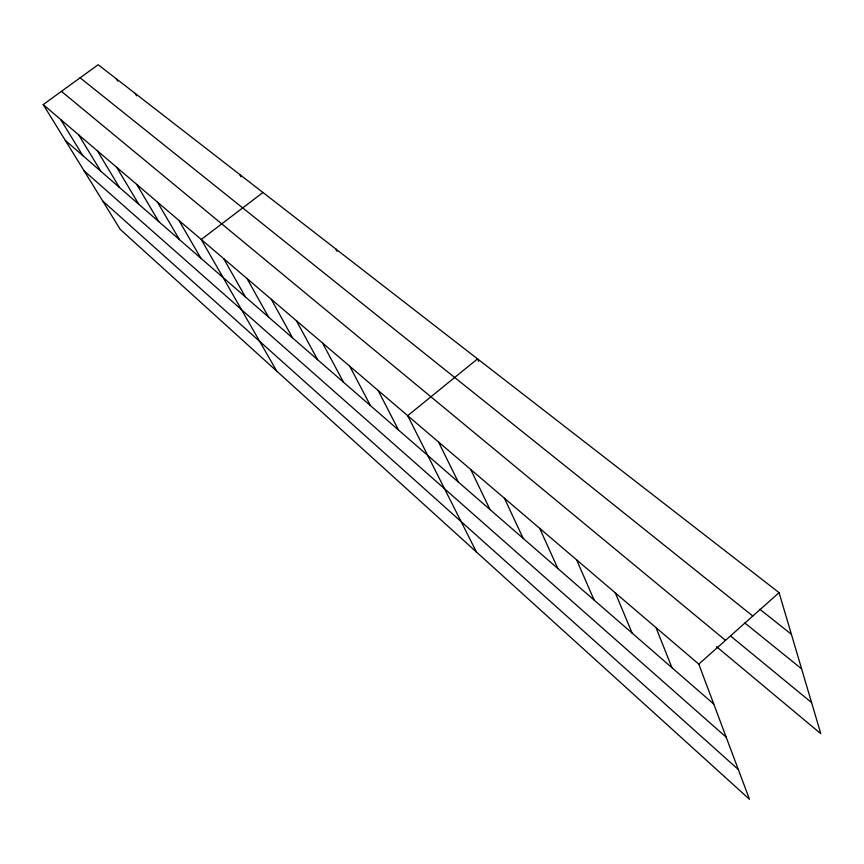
<?xml version="1.0" encoding="UTF-8"?>
<svg xmlns="http://www.w3.org/2000/svg" width="864" height="864" viewBox="0 0 864 864"><rect width="100%" height="100%" fill="white"/><g stroke="black" fill="none" stroke-linecap="round" stroke-linejoin="round"><path stroke-width="1.3" d="M698.792 664.135L779.069 592.65L98.161 64.724L43.2 104.576L120.226 229.381L749.477 799.276L698.792 664.135L43.2 104.576M262.948 192.488L201.258 239.49L276.75 371.131M759.802 609.239L791.392 634.284M80.125 77.814L752.803 616.043M744.833 622.976L801.619 668.844M730.588 636.023L811.598 702.594M61.441 91.357L725.512 640.343M716.515 646.661L820.8 733.698L779.069 592.65M65.308 140.389L713.761 704.063M84.046 170.759L726.181 737.186M102.719 200.999L738.31 769.511M60.664 119.491L82.782 155.585M78.721 134.903L100.84 171.277M97.394 150.844L119.502 187.51M116.726 167.335L138.802 204.282M136.728 184.41L158.782 221.638M157.464 202.111L179.453 239.62M178.967 220.46L200.869 258.239M116.392 78.862L117.698 81.151M223.722 258.66L245.419 296.957M135.238 93.463L136.534 95.774M247.028 278.554L268.585 317.099M271.231 299.203L292.626 337.986M296.384 320.674L317.585 359.683M322.542 342.997L343.516 382.223M239.728 174.485L240.959 176.807M349.758 366.239L370.472 405.659M378.119 390.442L398.531 430.045M476.464 552.02L407.689 415.681L477.554 358.884L478.624 361.282M335.761 248.94L336.96 251.338M438.534 442.012L458.212 481.918M470.761 469.508L489.985 509.544M504.446 498.258L523.152 538.38M539.698 528.347L557.831 568.523M576.634 559.872L594.108 600.059M615.362 592.931L632.113 633.085M656.035 627.642L671.944 667.71"/></g></svg>
